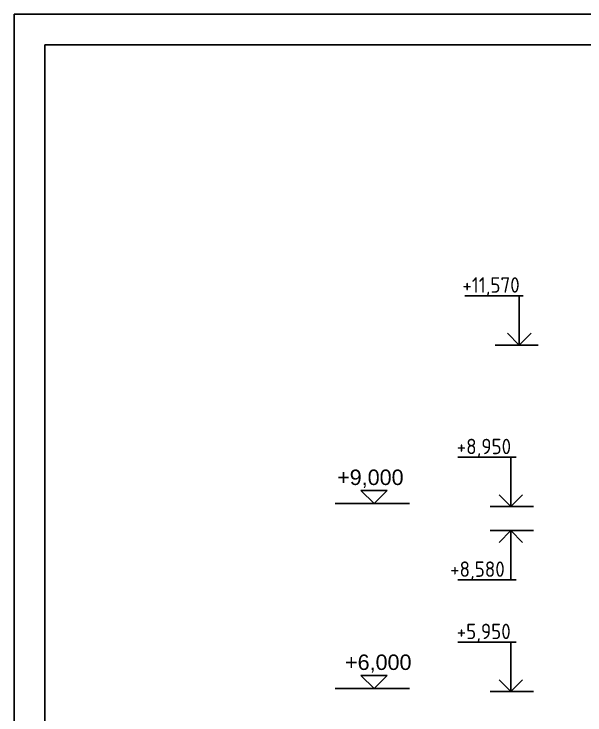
# Model space of a CAD drawing. Extents: x 3792242 to 5145247, y -1546315 to -1031918.
# Drawn here: x 4148671 to 4157931, y -1500436 to -1489065 of the extents above; entities that cross this region are included whole.
import ezdxf

# ---------------------------------------------------------------- set-up
doc = ezdxf.new("R2010")
doc.units = 0
doc.header["$MEASUREMENT"] = 0
doc.layers.add('MÚRY', color=1, linetype='CONTINUOUS')
doc.layers.add('TENKÁ', color=7, linetype='CONTINUOUS')
doc.styles.add('Style-Arial', font='arial.ttf')
doc.styles.add('STYLE1', font='isocp.shx')

msp = doc.modelspace()

# ---------------------------------------------------------------- linework, layer by layer
at = {"layer": 'TENKÁ', "color": 7}
for p, q in [((4244788.173, -1489065.189), (4148671.359, -1489065.189)), ((4148671.359, -1541362.357), (4148671.359, -1489065.189)), ((4244288.173, -1489565.189), (4149171.359, -1489565.189)), ((4149171.359, -1540862.357), (4149171.359, -1489565.189))]:
    msp.add_line(p, q, dxfattribs=at)
at = {"layer": 'TENKÁ', "linetype": 'ByBlock', "ltscale": 0.25}
for p, q in [((4156930.307, -1493635.641), (4155982.511, -1493635.641)), ((4156865.698, -1493635.641), (4156865.698, -1494435.641)), ((4156865.698, -1494435.641), (4156674.779, -1494244.722)), ((4156865.698, -1494435.641), (4157056.616, -1494244.722)), ((4156817.344, -1496255.641), (4155869.548, -1496255.641)), ((4156729.735, -1496255.641), (4156729.735, -1497055.641)), ((4156729.735, -1497055.641), (4156538.816, -1496864.722)), ((4156729.735, -1497055.641), (4156920.653, -1496864.722)), ((4156729.735, -1497445.642), (4156538.816, -1497636.561)), ((4156729.735, -1498245.642), (4156729.735, -1497445.641)), ((4156729.735, -1497445.642), (4156920.653, -1497636.561)), ((4156817.344, -1498245.642), (4155869.548, -1498245.642)), ((4156817.344, -1499255.641), (4155869.548, -1499255.641)), ((4156729.735, -1499255.641), (4156729.735, -1500055.641)), ((4156729.735, -1500055.641), (4156538.816, -1499864.722)), ((4156729.735, -1500055.641), (4156920.653, -1499864.722))]:
    msp.add_line(p, q, dxfattribs=at)
at = {"layer": 'TENKÁ', "color": 8}
for p, q in [((4157173.585, -1494435.641), (4156473.585, -1494435.641)), ((4154297.697, -1496793.438), (4154722.104, -1496793.438)), ((4154297.697, -1496793.438), (4154509.9, -1497005.641)), ((4154722.104, -1496793.438), (4154509.9, -1497005.641)), ((4153878.477, -1497005.641), (4155087.16, -1497005.641)), ((4157095.622, -1497055.641), (4156395.622, -1497055.641)), ((4157095.622, -1497445.641), (4156395.622, -1497445.641)), ((4154297.697, -1499793.438), (4154722.104, -1499793.438)), ((4154297.697, -1499793.438), (4154509.9, -1500005.641)), ((4154722.104, -1499793.438), (4154509.9, -1500005.641)), ((4153878.477, -1500005.641), (4155087.16, -1500005.641)), ((4157095.622, -1500055.641), (4156395.622, -1500055.641))]:
    msp.add_line(p, q, dxfattribs=at)

# ---------------------------------------------------------------- texts
at = {"layer": 'MÚRY', "color": 0, "ltscale": 0.25, "style": 'Style-Arial'}
for s, p in [('+9,000', (4153911.952, -1496705.346)), ('+6,000', (4154040.081, -1499705.346))]:
    msp.add_text(s, height=250, dxfattribs=at).set_placement(p)
at = {"layer": 'TENKÁ', "ltscale": 0.25, "style": 'STYLE1'}
for s, p in [('+11,570', (4155943.476, -1493585.599)), ('+8,950', (4155851.42, -1496204.988)), ('+8,580', (4155744.31, -1498194.989)), ('+5,950', (4155851.42, -1499204.988))]:
    msp.add_text(s, height=250, dxfattribs=at).set_placement(p)

doc.saveas('drawing.dxf')
